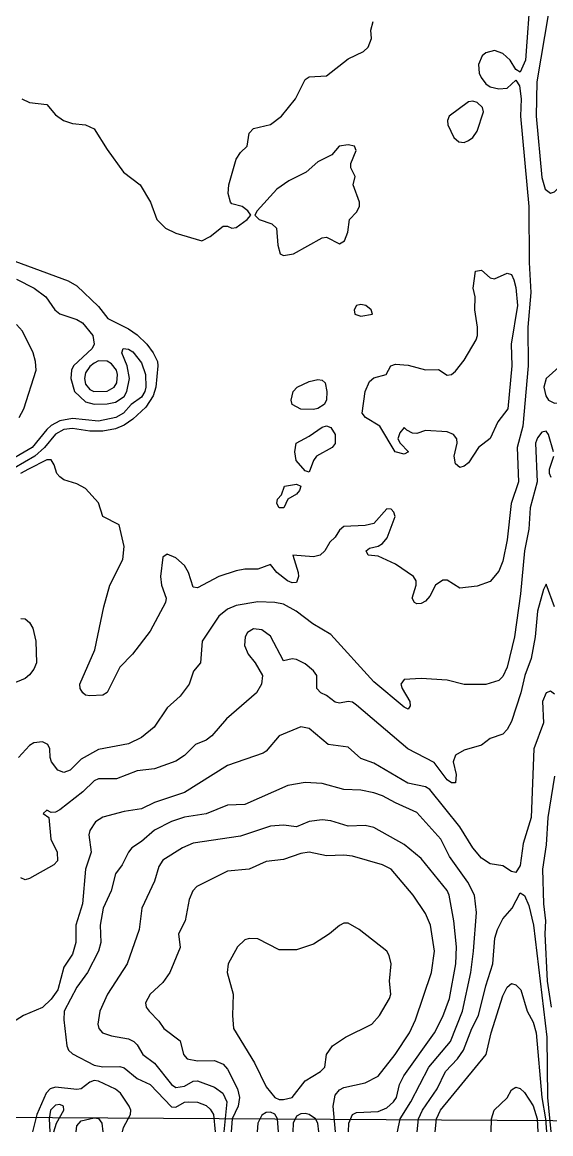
# Model space of a CAD drawing. Extents: x 425119 to 428731, y 1576976 to 1581037.
# Drawn here: x 426726 to 427095, y 1576976 to 1577751 of the extents above; entities that cross this region are included whole.
import ezdxf

# ---------------------------------------------------------------- set-up
doc = ezdxf.new("R2010")
doc.units = 21
doc.header["$MEASUREMENT"] = 0
for name, color, linetype in [('C-TOPO-MAJR', 3, 'Continuous'), ('C-TOPO-MINR', 8, 'Continuous'), ('G-ANNO-AOI', 6, 'Continuous')]:
    doc.layers.add(name, color=color, linetype=linetype)

msp = doc.modelspace()

# ---------------------------------------------------------------- linework, layer by layer
at = {"layer": 'C-TOPO-MAJR'}
for points, elevation in [([(426701.5, 1577591.57), (426758.5, 1577570.65), (426764.5, 1577567.18), (426779.5, 1577552.76), (426786.13, 1577544.5), (426800.5, 1577537.34), (426806.5, 1577532.97), (426813.25, 1577526.5), (426817.72, 1577520.5), (426820.6, 1577514.5), (426820.97, 1577511.5), (426819.49, 1577496.5), (426817.67, 1577490.5), (426812.5, 1577482.73), (426803.5, 1577474.17), (426797.5, 1577469.98), (426791.5, 1577467.43), (426782.5, 1577465.8), (426773.5, 1577465.79), (426761.5, 1577467.73), (426755.5, 1577467.12), (426749.5, 1577463.72), (426741.95, 1577454.5), (426735.08, 1577448.5), (426713.5, 1577436.04)], 70), ([(427097.5, 1577225.38), (427092.84, 1577196.5), (427091.5, 1577177.57), (427088.96, 1577160.5), (427089.79, 1577136.5), (427091.2, 1577124.5), (427090.77, 1577115.5), (427092.33, 1577082.5), (427095.15, 1577064.5)], 75), ([(426987.99, 1576977.5), (426989.9, 1576986.5), (426997.27, 1576998.5), (427009.88, 1577022.5), (427024.91, 1577040.5), (427033.26, 1577061.5), (427038.98, 1577088.5), (427041, 1577103.5), (427043.04, 1577130.5), (427041.74, 1577142.5), (427036.97, 1577151.5), (427024.21, 1577169.5), (427018.18, 1577181.5), (427001.5, 1577200.16), (426986.5, 1577206.75), (426977.5, 1577211.8), (426971.5, 1577213.87), (426962.5, 1577215.58), (426950.5, 1577216.12), (426935.5, 1577220.42), (426923.5, 1577221.12), (426911.5, 1577218.9), (426881.5, 1577205.68), (426869.5, 1577205.16), (426854.5, 1577199.18), (426839.5, 1577196.88), (426830.5, 1577193.92), (426818.5, 1577187.88), (426809.5, 1577179.85), (426802.88, 1577175.5), (426800.38, 1577172.5), (426796.15, 1577163.5), (426791.5, 1577157.27), (426788.29, 1577145.5), (426782.88, 1577133.5), (426780.78, 1577121.5), (426781.17, 1577109.5), (426779.45, 1577103.5), (426771.88, 1577088.5), (426764.5, 1577078.26), (426755.7, 1577061.5), (426755.35, 1577055.5), (426757.45, 1577037.5), (426758.53, 1577034.5), (426761.5, 1577031.98), (426776.5, 1577023.94), (426782.5, 1577022.7), (426794.5, 1577023.12), (426797.5, 1577022.11), (426806.5, 1577014.62), (426815.5, 1577010.4), (426830.5, 1576994.82), (426833.5, 1576994.68), (426839.5, 1576998.11), (426842.5, 1576998.43), (426848.5, 1576998.18), (426854.5, 1576995.97), (426857.5, 1576993.32), (426859.79, 1576989.5), (426860.96, 1576977.5)], 75), ([(426796.18, 1576977.5), (426796.94, 1576980.5), (426801.92, 1576989.5), (426802.05, 1576992.5), (426800.91, 1576995.5), (426794.94, 1577004.5), (426791.5, 1577007.24), (426779.5, 1577012.76), (426776.5, 1577013.19), (426773.5, 1577012.15), (426767.5, 1577007.49), (426764.5, 1577007.06), (426749.5, 1577008.65), (426745.81, 1577007.5), (426743.11, 1577004.5), (426736.55, 1576989.5), (426733.64, 1576977.5)], 75), ([(426763.89, 1576977.5), (426764.5, 1576981.72), (426767.5, 1576985.17), (426776.5, 1576987.37), (426779.5, 1576986.81), (426781.78, 1576983.5), (426782.58, 1576977.5)], 75)]:
    msp.add_lwpolyline(points, dxfattribs=dict(at, elevation=elevation))
at = {"layer": 'C-TOPO-MAJR', "elevation": 70}
for points in [[(427031.5, 1577440.58), (427028.5, 1577443.22), (427027.37, 1577448.5), (427029.49, 1577457.5), (427029.23, 1577460.5), (427027.01, 1577463.5), (427022.5, 1577465.33), (427007.5, 1577466.42), (427001.5, 1577464.29), (426998.5, 1577464.43), (426994.37, 1577466.5), (426992.5, 1577468.55), (426989.5, 1577464.66), (426988.19, 1577460.5), (426989.82, 1577457.5), (426995.64, 1577451.5), (426992.5, 1577449.86), (426986.4, 1577451.5), (426975.58, 1577469.5), (426965.68, 1577475.5), (426963.4, 1577478.5), (426965.31, 1577493.5), (426968.5, 1577500.54), (426971.5, 1577502.97), (426979.98, 1577505.5), (426983.35, 1577511.5), (426986.5, 1577512.55), (426995.5, 1577511.93), (427007.5, 1577508.54), (427016.5, 1577508.8), (427022.5, 1577504.99), (427025.5, 1577505.47), (427028.5, 1577507.82), (427034.5, 1577515.47), (427042.73, 1577529.5), (427043.62, 1577532.5), (427043.79, 1577538.5), (427041.78, 1577550.5), (427042.06, 1577559.5), (427040.67, 1577565.5), (427042.31, 1577577.5), (427046.5, 1577578.03), (427052.5, 1577572.76), (427055.5, 1577572.09), (427064.5, 1577576.09), (427067.5, 1577575.03), (427069.07, 1577571.5), (427070.5, 1577566.03), (427071.66, 1577553.5), (427067.19, 1577526.5), (427067.73, 1577511.5), (427064.77, 1577481.5), (427057.89, 1577472.5), (427052.5, 1577460.85), (427044.39, 1577454.5), (427037.5, 1577443.92), (427034.5, 1577441.53), (427031.5, 1577440.58)], [(426776.23, 1577493.5), (426785.5, 1577493.69), (426790.52, 1577496.5), (426792.32, 1577499.5), (426792.86, 1577505.5), (426791.98, 1577508.5), (426788.5, 1577512.88), (426785.5, 1577514.79), (426779.5, 1577514.84), (426776.5, 1577513.33), (426773.5, 1577511.09), (426770.5, 1577506.49), (426769.82, 1577502.5), (426770.5, 1577498.63), (426773.5, 1577495.01), (426776.23, 1577493.5)], [(426920.5, 1577481.34), (426914.47, 1577484.5), (426913.89, 1577487.5), (426915.24, 1577493.5), (426918.05, 1577496.5), (426926.5, 1577500.42), (426932.5, 1577502.03), (426935.5, 1577501.52), (426937.46, 1577499.5), (426938.8, 1577493.5), (426938.38, 1577487.5), (426936.84, 1577484.5), (426932.5, 1577481.76), (426929.5, 1577481.05), (426920.5, 1577481.34)], [(426923.5, 1577438.32), (426917.4, 1577445.5), (426916.39, 1577451.5), (426917.39, 1577457.5), (426926.5, 1577462.41), (426935.5, 1577468.68), (426938.5, 1577469.55), (426941.5, 1577468.37), (426944.5, 1577463.54), (426944.5, 1577457.25), (426942.39, 1577454.5), (426931.55, 1577448.5), (426929.47, 1577445.5), (426926.5, 1577437.21), (426923.5, 1577438.32)], [(426905.5, 1577412.35), (426903.92, 1577415.5), (426904.26, 1577418.5), (426907.14, 1577421.5), (426909.31, 1577427.5), (426917.5, 1577428.88), (426920.5, 1577427.62), (426919.7, 1577424.5), (426917.5, 1577422.09), (426911.53, 1577418.5), (426908.62, 1577412.5), (426905.5, 1577412.35)]]:
    msp.add_lwpolyline(points, close=True, dxfattribs=at)
at = {"layer": 'C-TOPO-MINR'}
for points, elevation in [([(427080.66, 1577772.5), (427077.26, 1577724.5), (427073.5, 1577716.12), (427070.5, 1577718.03), (427066.44, 1577724.5), (427061.5, 1577729.09), (427055.5, 1577731.14), (427049.5, 1577729.61), (427047.02, 1577727.5), (427044.31, 1577721.5), (427044.87, 1577715.5), (427046.18, 1577712.5), (427049.5, 1577707.94), (427052.5, 1577705.95), (427058.5, 1577704.42), (427064.5, 1577704.95), (427070.5, 1577710.51), (427073.05, 1577706.5), (427074.05, 1577697.5), (427073.79, 1577685.5), (427079.43, 1577622.5), (427079.67, 1577583.5), (427080.92, 1577562.5), (427078.9, 1577538.5), (427079.03, 1577511.5), (427075.26, 1577469.5), (427071.49, 1577454.5), (427072.32, 1577430.5), (427067.24, 1577415.5), (427064.5, 1577390.13), (427061.5, 1577375.19), (427058.5, 1577368.43), (427052.5, 1577361.1), (427043.5, 1577357.95), (427031.5, 1577356.56), (427022.5, 1577362.07), (427019.5, 1577362.12), (427014.43, 1577358.5), (427010.5, 1577350.82), (427007.5, 1577347.47), (427004.5, 1577345.76), (427001.5, 1577345.44), (426999.72, 1577346.5), (426998.18, 1577349.5), (427001, 1577358.5), (427000.91, 1577361.5), (426999.09, 1577364.5), (426986.5, 1577373.31), (426974.5, 1577378.68), (426967.42, 1577379.5), (426966.22, 1577382.5), (426968.5, 1577384.28), (426974.5, 1577385.84), (426977.5, 1577387.65), (426980.81, 1577391.5), (426986.23, 1577406.5), (426985.35, 1577409.5), (426983.5, 1577411.56), (426980.5, 1577411.77), (426971.5, 1577401.62), (426965.5, 1577400.12), (426950.5, 1577399.52), (426947.5, 1577396.84), (426944.5, 1577392.08), (426940.7, 1577388.5), (426937.2, 1577382.5), (426934.05, 1577379.5), (426929.5, 1577378.23), (426915.01, 1577379.5), (426918.81, 1577367.5), (426918.96, 1577364.5), (426917.5, 1577360.44), (426914.5, 1577360.16), (426911.27, 1577361.5), (426903.83, 1577367.5), (426899.5, 1577372.91), (426890.5, 1577369.66), (426881.5, 1577369.64), (426875.5, 1577368.57), (426863.48, 1577364.5), (426848.5, 1577356.78), (426845.5, 1577357.05), (426842.22, 1577367.5), (426839.5, 1577372.23), (426833.5, 1577377.64), (426827.5, 1577380.15), (426824.5, 1577378.14), (426822.74, 1577364.5), (426823.39, 1577358.5), (426826.61, 1577349.5), (426826.28, 1577346.5), (426815.5, 1577326.41), (426803.15, 1577310.5), (426794.42, 1577301.5), (426785.5, 1577283.69), (426782.5, 1577281.95), (426773.5, 1577281.35), (426770.5, 1577281.9), (426768.64, 1577283.5), (426766.85, 1577286.5), (426766.64, 1577289.5), (426777.03, 1577313.5), (426783.17, 1577343.5), (426787.42, 1577358.5), (426796.46, 1577376.5), (426797.43, 1577385.5), (426793.91, 1577400.5), (426782.65, 1577406.5), (426779.5, 1577416.04), (426770.5, 1577425.96), (426764.5, 1577429.26), (426755.5, 1577431.92), (426752.5, 1577434.03), (426750.57, 1577436.5), (426748.61, 1577442.5), (426746.5, 1577445.85), (426743.5, 1577445.92), (426730.7, 1577439.5), (426725.22, 1577436.5)], 71), ([(427093.32, 1577757.5), (427085.18, 1577709.5), (427084.6, 1577685.5), (427088.5, 1577642.67), (427090.98, 1577634.5), (427090.98, 1577634.5), (427094.5, 1577631.82), (427097.5, 1577632.71), (427102.3, 1577637.5), (427104.14, 1577640.5), (427109.63, 1577658.5), (427108.89, 1577676.5), (427109.42, 1577688.5), (427105.09, 1577700.5), (427100.59, 1577727.5), (427101.44, 1577730.5), (427107.15, 1577739.5), (427108.15, 1577766.5)], 72), ([(426726.1, 1577697.5), (426731.5, 1577694.97), (426743.5, 1577693.52), (426749.5, 1577686.48), (426755.26, 1577682.5), (426761.5, 1577680.45), (426770.5, 1577679.49), (426776.5, 1577676.66), (426785.5, 1577662.22), (426796.92, 1577646.5), (426808.61, 1577637.5), (426815.87, 1577625.5), (426820.16, 1577613.5), (426826.35, 1577607.5), (426833.5, 1577603.91), (426851.5, 1577598.59), (426857.5, 1577601.48), (426866.5, 1577608.9), (426869.5, 1577608.82), (426872.5, 1577607.5), (426875.5, 1577607.82), (426883.24, 1577613.5), (426885.72, 1577616.5), (426883.67, 1577619.5), (426879.8, 1577622.5), (426872.5, 1577624.3), (426871.54, 1577625.5), (426869.96, 1577631.5), (426870.33, 1577637.5), (426875.5, 1577655.51), (426878.5, 1577660.25), (426883.16, 1577664.5), (426884.5, 1577673.69), (426887.5, 1577676.96), (426899.5, 1577679.7), (426907.06, 1577685.5), (426916.79, 1577697.5), (426923.5, 1577711.06), (426926.5, 1577712.83), (426938.5, 1577713.57), (426953.5, 1577725.42), (426964.19, 1577730.5), (426967.53, 1577733.5), (426969.87, 1577739.5), (426969.44, 1577745.5), (426970.89, 1577751.5)], 71), ([(426722.5, 1577571.85), (426734.73, 1577565.5), (426742.87, 1577559.5), (426749.06, 1577550.5), (426752.5, 1577547.72), (426764.5, 1577543.74), (426768.39, 1577541.5), (426775.63, 1577532.5), (426776.64, 1577526.5), (426775.23, 1577523.5), (426762.14, 1577511.5), (426760.63, 1577508.5), (426760.15, 1577502.5), (426762.74, 1577493.5), (426770.5, 1577486.29), (426776.5, 1577484.62), (426785.5, 1577484.9), (426791.5, 1577486.02), (426797.5, 1577489.95), (426799.26, 1577493.5), (426801.05, 1577502.5), (426799.5, 1577511.5), (426795.76, 1577520.5), (426796.81, 1577523.5), (426800.5, 1577523.06), (426803.5, 1577521.12), (426809.5, 1577513.44), (426812.27, 1577505.5), (426812.51, 1577496.5), (426811.75, 1577493.5), (426809.5, 1577489.57), (426802.31, 1577484.5), (426797.01, 1577478.5), (426791.73, 1577475.5), (426779.5, 1577472.95), (426761.5, 1577474.65), (426752.5, 1577473.15), (426746.5, 1577469.89), (426743.5, 1577467.16), (426733.22, 1577454.5), (426712.61, 1577442.5)], 69), ([(426724.24, 1577475.5), (426727.53, 1577481.5), (426736.09, 1577508.5), (426735.71, 1577514.5), (426733.97, 1577520.5), (426726.67, 1577535.5), (426722.5, 1577540.18)], 69), ([(427096.81, 1577451.5), (427093.14, 1577463.5), (427091.5, 1577466), (427088.5, 1577465.28), (427085.5, 1577461.21), (427084.19, 1577457.5), (427085.27, 1577430.5), (427080.39, 1577412.5), (427079.44, 1577397.5), (427076.39, 1577382.5), (427073.61, 1577352.5), (427069.49, 1577322.5), (427064.5, 1577301.4), (427061.5, 1577294.86), (427058.5, 1577291.99), (427049.5, 1577289.43), (427034.5, 1577289.41), (427022.5, 1577292.36), (427004.5, 1577293.53), (426992.5, 1577292.86), (426990.34, 1577289.5), (426991.16, 1577286.5), (426996.49, 1577277.5), (426996.71, 1577274.5), (426995.5, 1577272.17), (426992.5, 1577273.63), (426971.5, 1577291.1), (426941.5, 1577324.13), (426929.02, 1577331.5), (426917.25, 1577340.5), (426908.5, 1577345.29), (426902.5, 1577346.47), (426890.5, 1577346.85), (426875.5, 1577344.37), (426869.5, 1577341.91), (426863.5, 1577336.92), (426851.83, 1577319.5), (426850.76, 1577304.5), (426845.82, 1577298.5), (426842.67, 1577289.5), (426836.5, 1577281.2), (426827.5, 1577273.08), (426818.27, 1577259.5), (426809.5, 1577252.36), (426800.5, 1577248.07), (426779.5, 1577244.08), (426767.5, 1577237.2), (426759.77, 1577229.5), (426755.5, 1577227.99), (426751.21, 1577229.5), (426746.8, 1577235.5), (426745.76, 1577238.5), (426745.74, 1577244.5), (426744.19, 1577247.5), (426740.5, 1577249.24), (426734.5, 1577248.55), (426731.5, 1577246.83), (426723.8, 1577238.5)], 72), ([(427094.98, 1577433.5), (427093.82, 1577436.5), (427093.96, 1577439.5), (427096.98, 1577448.5)], 72), ([(427097.46, 1577343.5), (427091.5, 1577359.17), (427089.67, 1577355.5), (427085.54, 1577340.5), (427083.92, 1577322.5), (427081.16, 1577307.5), (427076.74, 1577295.5), (427073.96, 1577283.5), (427067.5, 1577263.49), (427064.5, 1577257.97), (427061.5, 1577254.77), (427052.5, 1577251.65), (427046.5, 1577246.98), (427034.5, 1577243.5), (427028.5, 1577239.95), (427026.8, 1577235.5), (427028.79, 1577226.5), (427028.5, 1577220.73), (427025.5, 1577220.68), (427022.5, 1577222.85), (427013.5, 1577234.85), (426995.17, 1577244.5), (426959.5, 1577275), (426956.5, 1577276.98), (426953.5, 1577277.53), (426947.5, 1577276.24), (426944.5, 1577277.09), (426938.5, 1577281.72), (426934.42, 1577283.5), (426931.62, 1577286.5), (426931.69, 1577295.5), (426929.5, 1577298.83), (426923.5, 1577303.71), (426917.5, 1577306.83), (426914.5, 1577307.18), (426908.5, 1577305.75), (426899.5, 1577322.98), (426893.5, 1577327.41), (426887.5, 1577328.04), (426883.39, 1577325.5), (426881.68, 1577322.5), (426881.23, 1577316.5), (426883.88, 1577310.5), (426888.74, 1577304.5), (426893.91, 1577295.5), (426893.08, 1577289.5), (426889.63, 1577283.5), (426868.75, 1577265.5), (426858.6, 1577253.5), (426854.5, 1577250.58), (426847.16, 1577247.5), (426839.5, 1577239.91), (426833.5, 1577235.84), (426818.5, 1577230.6), (426806.5, 1577229.2), (426792.1, 1577223.5), (426779.5, 1577223.46), (426776.5, 1577222.09), (426768.65, 1577214.5), (426752.5, 1577201.97), (426749.5, 1577200.31), (426746.5, 1577200.15), (426743.5, 1577201.62), (426740.94, 1577199.5), (426745.01, 1577196.5), (426746.4, 1577181.5), (426750.69, 1577172.5), (426750.93, 1577166.5), (426748.44, 1577163.5), (426731.5, 1577154.03), (426728.5, 1577153.11), (426725.5, 1577154.5)], 73), ([(426725.5, 1577335.27), (426728.5, 1577335.08), (426731.5, 1577332.64), (426733.69, 1577328.5), (426735.89, 1577319.5), (426736.34, 1577304.5), (426734.5, 1577299.94), (426731.5, 1577296.02), (426728.5, 1577293.52), (426718.92, 1577289.5)], 71), ([(427097.5, 1577282.69), (427094.5, 1577284.59), (427091.5, 1577283.47), (427089.08, 1577277.5), (427089.72, 1577262.5), (427083.08, 1577244.5), (427081.22, 1577196.5), (427075.53, 1577178.5), (427073.5, 1577163.15), (427070.5, 1577158.24), (427067.5, 1577158.98), (427061.5, 1577162.99), (427052.5, 1577164.28), (427046.5, 1577168.2), (427040.5, 1577175.54), (427031.5, 1577190.2), (427010.5, 1577216.24), (427007.5, 1577218.07), (426995.26, 1577220.5), (426971.5, 1577234.56), (426962.5, 1577237.73), (426953.5, 1577245.61), (426939.61, 1577247.5), (426926.5, 1577258.67), (426920.5, 1577259.79), (426905.37, 1577253.5), (426896.5, 1577242.81), (426894.27, 1577241.5), (426869.5, 1577232.79), (426839.5, 1577213.99), (426818.5, 1577207.13), (426809.5, 1577202.73), (426797.5, 1577200.72), (426782.5, 1577196.75), (426777.54, 1577193.5), (426773.56, 1577187.5), (426772.8, 1577184.5), (426774.34, 1577172.5), (426770.41, 1577160.5), (426768.3, 1577136.5), (426763.75, 1577121.5), (426763.78, 1577109.5), (426761.5, 1577101.43), (426755.5, 1577092.34), (426751.09, 1577076.5), (426746.5, 1577070.08), (426740.5, 1577064.11), (426727.34, 1577058.5), (426719.5, 1577053.77)], 74), ([(426953.7, 1576977.5), (426954.06, 1576983.5), (426956.5, 1576989.51), (426959.5, 1576991.02), (426974.5, 1576991.78), (426980.5, 1576994.28), (426985.21, 1576998.5), (426987.2, 1577001.5), (426989.44, 1577010.5), (426992.4, 1577016.5), (427013.86, 1577046.5), (427019.5, 1577057.92), (427024.19, 1577070.5), (427028.52, 1577094.5), (427029.02, 1577106.5), (427027.26, 1577124.5), (427024.03, 1577142.5), (427022.5, 1577145.65), (427004.5, 1577168.02), (426992.5, 1577177.88), (426971.5, 1577189.64), (426965.5, 1577190.98), (426953.5, 1577190.48), (426941.5, 1577194.38), (426935.5, 1577194.99), (426926.5, 1577193.76), (426917.5, 1577190), (426908.5, 1577191.31), (426899.5, 1577190.63), (426878.5, 1577183.67), (426845.5, 1577178.69), (426838.2, 1577175.5), (426824.5, 1577166.98), (426821.5, 1577162.47), (426818.5, 1577152.27), (426809.72, 1577133.5), (426807.97, 1577118.5), (426799.44, 1577094.5), (426785.83, 1577073.5), (426780.47, 1577061.5), (426779.12, 1577052.5), (426779.86, 1577049.5), (426782.43, 1577046.5), (426788.5, 1577044.36), (426800.5, 1577042.31), (426804.12, 1577040.5), (426806.5, 1577038.21), (426810.48, 1577031.5), (426818.5, 1577025.28), (426830.5, 1577010.49), (426833.5, 1577008.41), (426839.5, 1577009.45), (426845.5, 1577012.78), (426848.5, 1577013.12), (426860.5, 1577008.73), (426866.18, 1577004.5), (426868.91, 1576998.5), (426866.81, 1576977.5)], 76), ([(426944.8, 1576977.5), (426943.09, 1576995.5), (426944.5, 1577003.12), (426947.5, 1577006.69), (426950.5, 1577008.5), (426965.5, 1577011.7), (426974.5, 1577016.42), (426986.42, 1577031.5), (426996.25, 1577046.5), (427000.4, 1577055.5), (427011.6, 1577088.5), (427013.79, 1577103.5), (427010.88, 1577121.5), (427007.5, 1577129.63), (426998.82, 1577142.5), (426983.56, 1577160.5), (426977.5, 1577163.63), (426956.5, 1577169.72), (426950.5, 1577170.36), (426938.5, 1577169.81), (426926.5, 1577172.38), (426920.5, 1577171.6), (426908.5, 1577167.26), (426896.5, 1577165.95), (426884.5, 1577160.53), (426869.5, 1577159.16), (426848.1, 1577148.5), (426845.35, 1577145.5), (426842.66, 1577139.5), (426840.06, 1577124.5), (426835.21, 1577115.5), (426836.5, 1577106.07), (426829.19, 1577088.5), (426824.5, 1577081.53), (426815.55, 1577073.5), (426812.23, 1577067.5), (426812.77, 1577064.5), (426814.76, 1577061.5), (426821.5, 1577054.7), (426825.04, 1577049.5), (426836.5, 1577040.98), (426838.83, 1577031.5), (426841.45, 1577028.5), (426848.5, 1577026.98), (426860.5, 1577027.15), (426866.5, 1577024.56), (426869.5, 1577021.18), (426876.34, 1577007.5), (426877.74, 1577001.5), (426876.8, 1576995.5), (426872.62, 1576986.5), (426871.92, 1576977.5)], 77), ([(427001.7, 1576977.5), (427002.71, 1576986.5), (427005.3, 1576992.5), (427015.69, 1577007.5), (427021.53, 1577019.5), (427029.76, 1577028.5), (427033.93, 1577034.5), (427039.83, 1577049.5), (427044.48, 1577058.5), (427049.5, 1577079.25), (427054.46, 1577094.5), (427055.92, 1577112.5), (427057.63, 1577118.5), (427061.5, 1577126.07), (427067.81, 1577133.5), (427073.5, 1577144.05), (427076.5, 1577142.33), (427079.5, 1577135.34), (427082.87, 1577121.5), (427092.1, 1577043.5), (427092.54, 1577001.5), (427094.76, 1576977.5)], 74), ([(427014.29, 1576977.5), (427015.19, 1576986.5), (427018.05, 1576992.5), (427049.74, 1577031.5), (427053.23, 1577046.5), (427061.5, 1577072.41), (427064.5, 1577078.45), (427067.5, 1577080.88), (427070.5, 1577080.05), (427073.84, 1577076.5), (427078.38, 1577061.5), (427082.5, 1577053.86), (427084.69, 1577046.5), (427088.55, 1577001.5), (427091.18, 1576986.5), (427091.71, 1576977.5)], 73), ([(427053.31, 1576977.5), (427053.43, 1576986.5), (427055.32, 1576992.5), (427064.5, 1577001.11), (427067.5, 1577006.68), (427070.5, 1577008.7), (427073.5, 1577007.79), (427076.5, 1577004.95), (427082.5, 1576995.52), (427085.3, 1576986.5), (427085.88, 1576977.5)], 72), ([(426748.42, 1576977.5), (426750.16, 1576983.5), (426755.41, 1576992.5), (426755.21, 1576995.5), (426752.5, 1576996.62), (426749.5, 1576996.18), (426746.16, 1576992.5), (426745.06, 1576986.5), (426745.69, 1576977.5)], 76), ([(426905.06, 1576977.5), (426904.36, 1576986.5), (426902.5, 1576989.78), (426899.5, 1576991.32), (426896.5, 1576991.03), (426893.5, 1576989.23), (426890.65, 1576983.5), (426890.15, 1576977.5)], 78), ([(426933.12, 1576977.5), (426932.54, 1576983.5), (426930.83, 1576986.5), (426926.5, 1576989.57), (426923.5, 1576990.2), (426920.5, 1576990.13), (426917.5, 1576988.43), (426915.35, 1576983.5), (426914.94, 1576977.5)], 78)]:
    msp.add_lwpolyline(points, dxfattribs=dict(at, elevation=elevation))
for points, elevation in [([(427030.61, 1577667.5), (427034.5, 1577667.05), (427037.5, 1577668.41), (427040.5, 1577670.69), (427043.5, 1577675.06), (427047.85, 1577688.5), (427047.16, 1577691.5), (427043.5, 1577695.04), (427040.5, 1577695.86), (427037.5, 1577695.45), (427024, 1577685.5), (427022.72, 1577682.5), (427023.04, 1577679.5), (427027.25, 1577670.5), (427030.61, 1577667.5)], 71), ([(426906.14, 1577589.5), (426908.5, 1577588.25), (426915.57, 1577589.5), (426935.5, 1577600.57), (426938.5, 1577601.03), (426947.5, 1577596.41), (426951.03, 1577598.5), (426953.24, 1577604.5), (426954.61, 1577613.5), (426959.5, 1577618.6), (426961.37, 1577622.5), (426961.44, 1577625.5), (426957.03, 1577637.5), (426958.4, 1577643.5), (426955.4, 1577649.5), (426955.38, 1577652.5), (426959.19, 1577661.5), (426957.89, 1577664.5), (426953.5, 1577665.54), (426947.33, 1577664.5), (426942.1, 1577658.5), (426932.5, 1577653.72), (426924.23, 1577646.5), (426912.27, 1577640.5), (426903.89, 1577634.5), (426890.22, 1577619.5), (426888.53, 1577616.5), (426891.53, 1577613.5), (426900.38, 1577610.5), (426903.69, 1577607.5), (426904.44, 1577595.5), (426906.14, 1577589.5)], 71), ([(426958.26, 1577547.5), (426962.5, 1577546.12), (426970.62, 1577547.5), (426969.67, 1577550.5), (426965.96, 1577553.5), (426962.5, 1577554.29), (426959.5, 1577553.39), (426957.65, 1577550.5), (426958.26, 1577547.5)], 71), ([(427093.22, 1577487.5), (427097.5, 1577485.51), (427103.5, 1577485.87), (427106.5, 1577486.99), (427110.42, 1577490.5), (427112.49, 1577496.5), (427112.78, 1577505.5), (427111.85, 1577508.5), (427109.5, 1577510.66), (427106.5, 1577511.68), (427100.5, 1577510.47), (427091.5, 1577502.67), (427089.88, 1577496.5), (427091.26, 1577490.5), (427093.22, 1577487.5)], 72), ([(426902.35, 1577001.5), (426905.5, 1577000.08), (426908.5, 1576999.95), (426914.5, 1577001.45), (426923.5, 1577013.14), (426934.35, 1577019.5), (426937.32, 1577022.5), (426938.58, 1577031.5), (426942.73, 1577037.5), (426951.63, 1577043.5), (426970.1, 1577052.5), (426975.53, 1577058.5), (426982.47, 1577070.5), (426983.25, 1577073.5), (426982.5, 1577082.5), (426983.45, 1577094.5), (426982.14, 1577100.5), (426980.52, 1577103.5), (426961.13, 1577118.5), (426953.5, 1577122.87), (426950.5, 1577123.07), (426947.5, 1577121.35), (426940.47, 1577115.5), (426929.5, 1577108.3), (426917.5, 1577104.26), (426905.5, 1577104.45), (426890.5, 1577111.94), (426884.5, 1577112.25), (426881.5, 1577111.28), (426876.55, 1577106.5), (426869.91, 1577094.5), (426869.35, 1577088.5), (426873.48, 1577073.5), (426872.85, 1577058.5), (426873.73, 1577049.5), (426888.33, 1577025.5), (426896.5, 1577008.76), (426902.35, 1577001.5)], 78)]:
    msp.add_lwpolyline(points, close=True, dxfattribs=dict(at, elevation=elevation))
at = {"layer": 'G-ANNO-AOI'}
msp.add_lwpolyline([(428646.7, 1576976.16), (428670.47, 1580975.86), (425143.3, 1580996.99), (425119.16, 1576997.28), (428646.7, 1576976.16)], close=True, dxfattribs=at)

doc.saveas('drawing.dxf')
